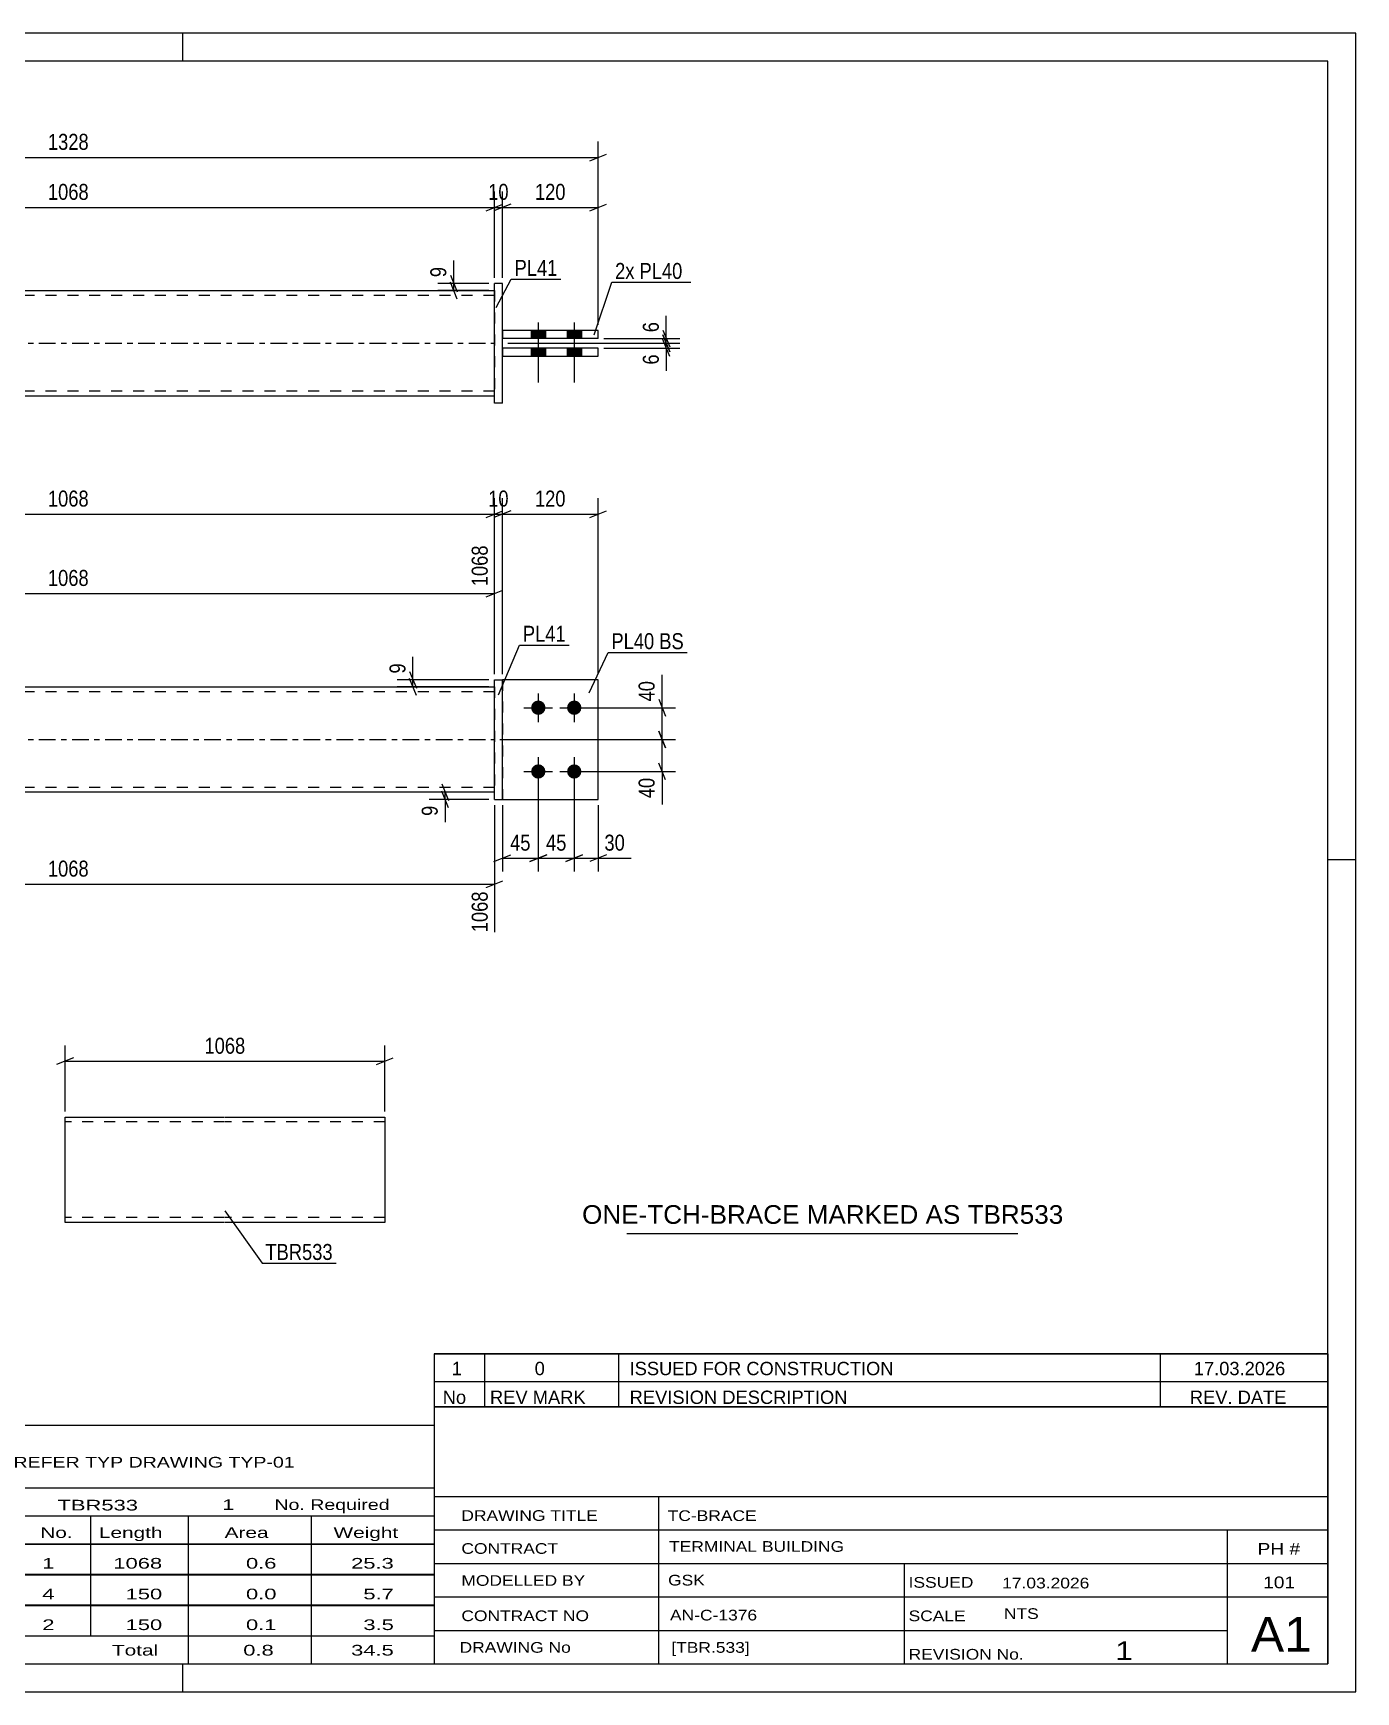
# Model space of a CAD drawing. Header units: millimetres. Extents: x 0 to 420, y 0 to 297.
# Drawn here: x 183.2 to 420, y 0 to 297 of the extents above; entities that cross this region are included whole.
import ezdxf

# ---------------------------------------------------------------- set-up
doc = ezdxf.new("R2010")
doc.units = ezdxf.units.MM
doc.linetypes.add('DXK_LINE_DOT2', pattern=[3.9198, 1.9599, -1.9599])
doc.linetypes.add('DXK_LINE_DOT3', pattern=[5.9187, 2.979, -0.9799, 0.9799, -0.9799])
doc.styles.add('Arial', font='ARIAL.TTF', dxfattribs={"height": 0.2})
doc.styles.add('Arial Narrow', font='ARIALN.TTF', dxfattribs={"height": 0.2})

# ---------------------------------------------------------------- blocks, each defined once
blk = doc.blocks.new('Unknown-585758266-1128')
at = {"color": 5, "linetype": 'Continuous'}
for p, q in [((420, 297), (0, 297)), ((210, 292), (210, 297)), ((420, 0), (420, 297)), ((415, 292), (5, 292)), ((415, 5), (415, 292)), ((420, 149), (415, 149)), ((5, 5), (415, 5)), ((210, 0), (210, 5)), ((0, 0), (420, 0))]:
    blk.add_line(p, q, dxfattribs=at)
blk = doc.blocks.new('Part-585758266-1925 - 1919')
at = {"color": 2, "linetype": 'Continuous'}
for p, q in [((284.36, 181.22), (267.22, 181.22)), ((284.36, 159.79), (284.36, 181.22)), ((267.22, 159.79), (284.36, 159.79))]:
    blk.add_line(p, q, dxfattribs=at)
at = {"color": 7, "linetype": 'DXK_LINE_DOT2'}
blk.add_line((267.22, 181.22), (267.22, 159.79), dxfattribs=at)
blk = doc.blocks.new('Bolt-585758266-1928 - 1919')
at = {"linetype": 'Continuous'}
for points in [[(273.65, 177.51, -1), (273.65, 174.93, -1)], [(280.08, 177.51, -1), (280.08, 174.93, -1)], [(273.65, 166.08, -1), (273.65, 163.51, -1)], [(280.08, 166.08, -1), (280.08, 163.51, -1)]]:
    blk.add_hatch(color=1, dxfattribs=at).paths.add_polyline_path(points)
at = {"color": 1, "linetype": 'Continuous'}
for p, q in [((273.65, 178.79), (273.65, 173.65)), ((280.08, 178.79), (280.08, 173.65)), ((271.08, 176.22), (276.22, 176.22)), ((277.5, 176.22), (282.65, 176.22)), ((273.65, 167.36), (273.65, 162.22)), ((280.08, 167.36), (280.08, 162.22)), ((271.08, 164.79), (276.22, 164.79)), ((277.5, 164.79), (282.65, 164.79))]:
    blk.add_line(p, q, dxfattribs=at)
blk = doc.blocks.new('Part-585758266-1958 - 1919')
at = {"color": 2, "linetype": 'Continuous'}
for p, q in [((265.79, 159.79), (265.79, 181.22)), ((265.79, 181.22), (267.22, 181.22)), ((267.22, 159.79), (267.22, 181.22)), ((265.79, 159.79), (267.22, 159.79))]:
    blk.add_line(p, q, dxfattribs=at)
blk = doc.blocks.new('Part-585758266-1963 - 1919')
at = {"color": 7, "linetype": 'DXK_LINE_DOT2'}
for p, q in [((284.36, 181.22), (267.22, 181.22)), ((267.22, 181.22), (267.22, 159.79)), ((284.36, 159.79), (284.36, 181.22)), ((267.22, 159.79), (284.36, 159.79))]:
    blk.add_line(p, q, dxfattribs=at)
blk = doc.blocks.new('Part-585758266-1968 - 1919')
at = {"linetype": 'Continuous'}
blk.add_hatch(color=2, dxfattribs=at).paths.add_polyline_path([(151.38, 161.08), (150.58, 162.48), (152.18, 162.48)])
at = {"color": 2, "linetype": 'Continuous'}
for p, q in [((113.24, 179.93), (265.79, 179.93)), ((265.79, 161.08), (113.24, 161.08)), ((151.38, 161.08), (150.58, 162.48)), ((150.58, 162.48), (152.18, 162.48)), ((152.18, 162.48), (151.38, 161.08))]:
    blk.add_line(p, q, dxfattribs=at)
at = {"color": 7, "linetype": 'DXK_LINE_DOT2'}
for p, q in [((113.24, 161.08), (113.24, 179.93)), ((265.79, 179.08), (113.24, 179.08)), ((265.79, 179.93), (265.79, 161.08)), ((265.79, 161.93), (113.24, 161.93))]:
    blk.add_line(p, q, dxfattribs=at)
at = {"color": 7, "linetype": 'DXK_LINE_DOT3'}
blk.add_line((113.24, 170.51), (265.79, 170.51), dxfattribs=at)
at = {"color": 2, "linetype": 'Continuous'}
blk.add_circle((151.38, 161.98), 1, dxfattribs=at)
blk = doc.blocks.new('Part-585758266-2291 - 2280')
at = {"color": 2, "linetype": 'Continuous'}
for p, q in [((265.79, 230.76), (265.79, 252.19)), ((267.22, 252.19), (265.79, 252.19)), ((267.22, 230.76), (267.22, 252.19)), ((267.22, 230.76), (265.79, 230.76))]:
    blk.add_line(p, q, dxfattribs=at)
blk = doc.blocks.new('Part-585758266-2311 - 2280')
at = {"color": 2, "linetype": 'Continuous'}
for p, q in [((267.22, 243.76), (267.22, 242.33)), ((284.36, 243.76), (267.22, 243.76)), ((284.36, 242.33), (284.36, 243.76)), ((284.36, 242.33), (267.22, 242.33))]:
    blk.add_line(p, q, dxfattribs=at)
blk = doc.blocks.new('Part-585758266-2306 - 2280')
at = {"color": 2, "linetype": 'Continuous'}
for p, q in [((284.36, 240.62), (267.22, 240.62)), ((267.22, 240.62), (267.22, 239.19)), ((284.36, 239.19), (284.36, 240.62)), ((267.22, 239.19), (284.36, 239.19))]:
    blk.add_line(p, q, dxfattribs=at)
blk = doc.blocks.new('Part-585758266-2301 - 2280')
at = {"linetype": 'Continuous'}
blk.add_hatch(color=2, dxfattribs=at).paths.add_polyline_path([(151.38, 241.47), (150.58, 242.87), (152.18, 242.87)])
at = {"color": 2, "linetype": 'Continuous'}
for p, q in [((113.24, 250.9), (265.79, 250.9)), ((151.38, 241.47), (150.58, 242.87)), ((150.58, 242.87), (152.18, 242.87)), ((152.18, 242.87), (151.38, 241.47)), ((113.24, 232.04), (265.79, 232.04))]:
    blk.add_line(p, q, dxfattribs=at)
at = {"color": 7, "linetype": 'DXK_LINE_DOT2'}
for p, q in [((113.24, 250.9), (113.24, 232.04)), ((265.79, 250.04), (113.24, 250.04)), ((265.79, 250.9), (265.79, 232.04)), ((265.79, 232.9), (113.24, 232.9))]:
    blk.add_line(p, q, dxfattribs=at)
at = {"color": 7, "linetype": 'DXK_LINE_DOT3'}
blk.add_line((113.24, 241.47), (265.79, 241.47), dxfattribs=at)
at = {"color": 2, "linetype": 'Continuous'}
blk.add_circle((151.38, 242.37), 1, dxfattribs=at)
blk = doc.blocks.new('Bolt-585758266-2323 - 2280')
at = {"linetype": 'Continuous'}
for points in [[(274.93, 243.76), (272.36, 243.76), (272.36, 242.33), (274.93, 242.33)], [(274.93, 243.76), (272.36, 243.76), (272.36, 242.33), (274.93, 242.33)], [(281.36, 243.76), (278.79, 243.76), (278.79, 242.33), (281.36, 242.33)], [(281.36, 243.76), (278.79, 243.76), (278.79, 242.33), (281.36, 242.33)], [(274.93, 240.62), (272.36, 240.62), (272.36, 239.19), (274.93, 239.19)], [(274.93, 240.62), (272.36, 240.62), (272.36, 239.19), (274.93, 239.19)], [(281.36, 240.62), (278.79, 240.62), (278.79, 239.19), (281.36, 239.19)], [(281.36, 240.62), (278.79, 240.62), (278.79, 239.19), (281.36, 239.19)]]:
    blk.add_hatch(color=1, dxfattribs=at).paths.add_polyline_path(points)
at = {"color": 1, "linetype": 'Continuous'}
for p, q in [((272.36, 243.76), (272.36, 242.33)), ((272.36, 243.76), (272.36, 242.33)), ((273.65, 245.19), (273.65, 234.47)), ((273.65, 245.19), (273.65, 234.47)), ((274.93, 243.76), (274.93, 242.33)), ((274.93, 243.76), (274.93, 242.33)), ((278.79, 243.76), (278.79, 242.33)), ((278.79, 243.76), (278.79, 242.33)), ((280.08, 245.19), (280.08, 234.47)), ((280.08, 245.19), (280.08, 234.47)), ((281.36, 243.76), (281.36, 242.33)), ((281.36, 243.76), (281.36, 242.33)), ((272.36, 240.62), (272.36, 239.19)), ((272.36, 240.62), (272.36, 239.19)), ((274.93, 240.62), (274.93, 239.19)), ((274.93, 240.62), (274.93, 239.19)), ((278.79, 240.62), (278.79, 239.19)), ((278.79, 240.62), (278.79, 239.19)), ((281.36, 240.62), (281.36, 239.19)), ((281.36, 240.62), (281.36, 239.19))]:
    blk.add_line(p, q, dxfattribs=at)
blk = doc.blocks.new('Part-585758266-1427 - 1410')
at = {"color": 2, "linetype": 'Continuous'}
for p, q in [((188.93, 84.18), (188.93, 102.91)), ((188.93, 102.91), (217.5, 102.91)), ((217.6, 102.91), (246.17, 102.91)), ((246.17, 102.91), (246.17, 84.05)), ((188.93, 84.05), (188.93, 84.18)), ((217.5, 84.05), (188.93, 84.05)), ((246.17, 84.05), (217.6, 84.05))]:
    blk.add_line(p, q, dxfattribs=at)
at = {"color": 7, "linetype": 'DXK_LINE_DOT2'}
for p, q in [((217.5, 102.05), (188.93, 102.05)), ((246.17, 102.05), (217.6, 102.05)), ((188.93, 84.91), (188.93, 84.97)), ((217.5, 84.91), (188.93, 84.91)), ((246.17, 84.91), (217.6, 84.91)), ((246.17, 84.91), (246.17, 84.97))]:
    blk.add_line(p, q, dxfattribs=at)
blk = doc.blocks.new('StraightDimension-585758266-2135 - 1919')
at = {"color": 7, "linetype": 'Continuous'}
for p, q in [((264.79, 161.08), (254.14, 161.08)), ((256.39, 162.58), (257.59, 159.58)), ((257.59, 158.29), (256.39, 161.29)), ((256.99, 159.79), (256.99, 161.08)), ((264.79, 159.79), (254.14, 159.79))]:
    blk.add_line(p, q, dxfattribs=at)
at = {"color": 0}
blk.add_wipeout([(256.24, 159.27), (252.04, 159.27), (252.04, 156.24), (256.24, 156.24)], dxfattribs=at)
at = {"color": 7, "linetype": 'Continuous'}
blk.add_line((256.99, 159.79), (256.99, 155.71), dxfattribs=at)
blk.add_line((256.99, 159.79), (256.99, 155.71), dxfattribs=at)
at = {"color": 3, "style": 'Arial Narrow'}
blk.add_text('9', height=2.86, rotation=90.0002, dxfattribs=at).set_placement((255.64, 156.84))
blk = doc.blocks.new('StraightDimension-585758266-2189 - 1919')
at = {"color": 7, "linetype": 'Continuous'}
for p, q in [((113.24, 158.79), (113.24, 141.49)), ((265.79, 158.79), (265.79, 136.01)), ((114.74, 145.22), (111.74, 144.02)), ((113.24, 144.62), (265.79, 144.62)), ((264.29, 144.02), (267.29, 145.22))]:
    blk.add_line(p, q, dxfattribs=at)
at = {"color": 0}
blk.add_wipeout([(193.77, 145.37), (193.77, 149.57), (185.26, 149.57), (185.26, 145.37)], dxfattribs=at)
at = {"color": 0, "linetype": 'Continuous'}
for points in [[(112.64, 143.92), (108.44, 143.92), (108.44, 140.89), (112.64, 140.89)], [(265.19, 143.92), (260.99, 143.92), (260.99, 135.41), (265.19, 135.41)]]:
    blk.add_wipeout(points, dxfattribs=at)
at = {"color": 3, "style": 'Arial Narrow'}
blk.add_text('1068', height=2.863, dxfattribs=at).set_placement((185.86, 145.97))
at = {"color": 3, "linetype": 'Continuous', "style": 'Arial Narrow'}
for s, height, p in [('0', 2.86, (112.04, 141.49)), ('1068', 2.863, (264.59, 136.01))]:
    blk.add_text(s, height=height, rotation=90.0002, dxfattribs=at).set_placement(p)
blk = doc.blocks.new('StraightDimension-585758266-2059 - 1919')
at = {"color": 7, "linetype": 'Continuous'}
for p, q in [((264.79, 181.22), (248.37, 181.22)), ((250.62, 182.72), (251.82, 179.72)), ((251.82, 178.43), (250.62, 181.43)), ((251.22, 179.93), (251.22, 181.22)), ((264.79, 179.93), (248.37, 179.93))]:
    blk.add_line(p, q, dxfattribs=at)
at = {"color": 0}
blk.add_wipeout([(250.47, 184.77), (246.27, 184.77), (246.27, 181.74), (250.47, 181.74)], dxfattribs=at)
at = {"color": 7, "linetype": 'Continuous'}
blk.add_line((251.22, 181.22), (251.22, 185.3), dxfattribs=at)
blk.add_line((251.22, 181.22), (251.22, 185.3), dxfattribs=at)
at = {"color": 3, "style": 'Arial Narrow'}
blk.add_text('9', height=2.86, rotation=90.0002, dxfattribs=at).set_placement((249.87, 182.34))
blk = doc.blocks.new('StraightDimension-585758266-2121 - 1919')
at = {"color": 7, "linetype": 'Continuous'}
for p, q in [((280.08, 163.79), (280.08, 146.87)), ((284.36, 158.79), (284.36, 146.87)), ((278.58, 148.67), (281.58, 149.87)), ((280.08, 149.27), (284.36, 149.27)), ((285.86, 149.87), (282.86, 148.67))]:
    blk.add_line(p, q, dxfattribs=at)
at = {"color": 0}
blk.add_wipeout([(289.74, 150.02), (289.74, 154.22), (284.89, 154.22), (284.89, 150.02)], dxfattribs=at)
at = {"color": 7, "linetype": 'Continuous'}
blk.add_line((284.36, 149.27), (290.27, 149.27), dxfattribs=at)
blk.add_line((284.36, 149.27), (290.27, 149.27), dxfattribs=at)
at = {"color": 3, "style": 'Arial Narrow'}
blk.add_text('30', height=2.863, dxfattribs=at).set_placement((285.49, 150.62))
blk = doc.blocks.new('StraightDimension-585758266-2019 - 1919')
at = {"color": 7, "linetype": 'Continuous'}
for p, q in [((264.29, 210.28), (267.29, 211.48)), ((268.72, 211.48), (265.72, 210.28)), ((265.79, 182.22), (265.79, 213.73)), ((265.79, 210.88), (267.22, 210.88)), ((267.22, 182.22), (267.22, 213.73))]:
    blk.add_line(p, q, dxfattribs=at)
at = {"color": 0}
blk.add_wipeout([(268.93, 211.63), (268.93, 215.83), (264.08, 215.83), (264.08, 211.63)], dxfattribs=at)
at = {"color": 3, "style": 'Arial Narrow'}
blk.add_text('10', height=2.863, dxfattribs=at).set_placement((264.68, 212.23))
blk = doc.blocks.new('StraightDimension-585758266-2010 - 1919')
at = {"color": 7, "linetype": 'Continuous'}
for p, q in [((114.74, 211.48), (111.74, 210.28)), ((113.24, 182.22), (113.24, 213.73)), ((113.24, 210.88), (265.79, 210.88)), ((264.29, 210.28), (267.29, 211.48)), ((265.79, 182.22), (265.79, 213.73))]:
    blk.add_line(p, q, dxfattribs=at)
at = {"color": 0}
blk.add_wipeout([(193.77, 211.63), (193.77, 215.83), (185.26, 215.83), (185.26, 211.63)], dxfattribs=at)
at = {"color": 3, "style": 'Arial Narrow'}
blk.add_text('1068', height=2.863, dxfattribs=at).set_placement((185.86, 212.23))
blk = doc.blocks.new('StraightDimension-585758266-2036 - 1919')
at = {"color": 7, "linetype": 'Continuous'}
for p, q in [((268.72, 211.48), (265.72, 210.28)), ((267.22, 182.22), (267.22, 213.73)), ((267.22, 210.88), (284.36, 210.88)), ((282.86, 210.28), (285.86, 211.48)), ((284.36, 182.22), (284.36, 213.73))]:
    blk.add_line(p, q, dxfattribs=at)
at = {"color": 0}
blk.add_wipeout([(279.13, 211.63), (279.13, 215.83), (272.45, 215.83), (272.45, 211.63)], dxfattribs=at)
at = {"color": 3, "style": 'Arial Narrow'}
blk.add_text('120', height=2.863, dxfattribs=at).set_placement((273.05, 212.23))
blk = doc.blocks.new('StraightDimension-585758266-2066 - 1919')
at = {"color": 7, "linetype": 'Continuous'}
for p, q in [((281.08, 176.22), (298.22, 176.22)), ((295.22, 177.72), (296.42, 174.72)), ((295.82, 170.51), (295.82, 176.22)), ((266.79, 170.51), (298.22, 170.51)), ((296.42, 169.01), (295.22, 172.01))]:
    blk.add_line(p, q, dxfattribs=at)
at = {"color": 0}
blk.add_wipeout([(295.07, 181.6), (290.87, 181.6), (290.87, 176.74), (295.07, 176.74)], dxfattribs=at)
at = {"color": 7, "linetype": 'Continuous'}
blk.add_line((295.82, 176.22), (295.82, 182.13), dxfattribs=at)
blk.add_line((295.82, 176.22), (295.82, 182.13), dxfattribs=at)
at = {"color": 3, "style": 'Arial Narrow'}
blk.add_text('40', height=2.863, rotation=90.0002, dxfattribs=at).set_placement((294.47, 177.34))
blk = doc.blocks.new('StraightDimension-585758266-2081 - 1919')
at = {"color": 7, "linetype": 'Continuous'}
for p, q in [((266.79, 170.51), (298.22, 170.51)), ((295.22, 172.01), (296.42, 169.01)), ((295.82, 164.79), (295.82, 170.51)), ((281.08, 164.79), (298.22, 164.79)), ((296.42, 163.29), (295.22, 166.29))]:
    blk.add_line(p, q, dxfattribs=at)
at = {"color": 0}
blk.add_wipeout([(295.07, 164.27), (290.87, 164.27), (290.87, 159.41), (295.07, 159.41)], dxfattribs=at)
at = {"color": 7, "linetype": 'Continuous'}
blk.add_line((295.82, 164.79), (295.82, 158.88), dxfattribs=at)
blk.add_line((295.82, 164.79), (295.82, 158.88), dxfattribs=at)
at = {"color": 3, "style": 'Arial Narrow'}
blk.add_text('40', height=2.863, rotation=90.0002, dxfattribs=at).set_placement((294.47, 160.01))
blk = doc.blocks.new('StraightDimension-585758266-2095 - 1919')
at = {"color": 7, "linetype": 'Continuous'}
for p, q in [((273.65, 163.79), (273.65, 146.87)), ((267.22, 158.79), (267.22, 146.87)), ((265.72, 148.67), (268.72, 149.87)), ((267.22, 149.27), (273.65, 149.27)), ((275.15, 149.87), (272.15, 148.67))]:
    blk.add_line(p, q, dxfattribs=at)
at = {"color": 0}
blk.add_wipeout([(272.86, 150.02), (272.86, 154.22), (268, 154.22), (268, 150.02)], dxfattribs=at)
at = {"color": 3, "style": 'Arial Narrow'}
blk.add_text('45', height=2.863, dxfattribs=at).set_placement((268.6, 150.62))
blk = doc.blocks.new('StraightDimension-585758266-2111 - 1919')
at = {"color": 7, "linetype": 'Continuous'}
for p, q in [((273.65, 163.79), (273.65, 146.87)), ((280.08, 163.79), (280.08, 146.87)), ((272.15, 148.67), (275.15, 149.87)), ((273.65, 149.27), (280.08, 149.27)), ((281.58, 149.87), (278.58, 148.67))]:
    blk.add_line(p, q, dxfattribs=at)
at = {"color": 0}
blk.add_wipeout([(279.29, 150.02), (279.29, 154.22), (274.43, 154.22), (274.43, 150.02)], dxfattribs=at)
at = {"color": 3, "style": 'Arial Narrow'}
blk.add_text('45', height=2.863, dxfattribs=at).set_placement((275.03, 150.62))
blk = doc.blocks.new('StraightDimension-585758266-2225 - 1919')
at = {"color": 7, "linetype": 'Continuous'}
for p, q in [((265.79, 182.22), (265.79, 205.28)), ((113.24, 180.93), (113.24, 199.79)), ((114.74, 197.27), (111.74, 196.07)), ((113.24, 196.67), (265.79, 196.67)), ((264.29, 196.07), (267.29, 197.27))]:
    blk.add_line(p, q, dxfattribs=at)
at = {"color": 0, "linetype": 'Continuous'}
for points in [[(265.19, 205.88), (260.99, 205.88), (260.99, 197.37), (265.19, 197.37)], [(112.64, 200.39), (108.44, 200.39), (108.44, 197.37), (112.64, 197.37)]]:
    blk.add_wipeout(points, dxfattribs=at)
at = {"color": 0}
blk.add_wipeout([(193.77, 197.42), (193.77, 201.62), (185.26, 201.62), (185.26, 197.42)], dxfattribs=at)
at = {"color": 3, "linetype": 'Continuous', "style": 'Arial Narrow'}
for s, height, p in [('1068', 2.863, (264.59, 197.97)), ('0', 2.86, (112.04, 197.97))]:
    blk.add_text(s, height=height, rotation=90.0002, dxfattribs=at).set_placement(p)
at = {"color": 3, "style": 'Arial Narrow'}
blk.add_text('1068', height=2.863, dxfattribs=at).set_placement((185.86, 198.02))
blk = doc.blocks.new('StraightDimension-585758266-2422 - 2280')
at = {"color": 7, "linetype": 'Continuous'}
for p, q in [((94.67, 244.76), (94.67, 277.61)), ((284.36, 244.76), (284.36, 277.61)), ((96.17, 275.36), (93.17, 274.16)), ((94.67, 274.76), (284.36, 274.76)), ((282.86, 274.16), (285.86, 275.36))]:
    blk.add_line(p, q, dxfattribs=at)
at = {"color": 0}
blk.add_wipeout([(193.77, 275.51), (193.77, 279.71), (185.26, 279.71), (185.26, 275.51)], dxfattribs=at)
at = {"color": 3, "style": 'Arial Narrow'}
blk.add_text('1328', height=2.863, dxfattribs=at).set_placement((185.86, 276.11))
blk = doc.blocks.new('StraightDimension-585758266-2381 - 2280')
at = {"color": 7, "linetype": 'Continuous'}
for p, q in [((265.79, 253.19), (265.79, 268.65)), ((267.22, 253.19), (267.22, 268.65)), ((264.29, 265.2), (267.29, 266.4)), ((268.72, 266.4), (265.72, 265.2)), ((265.79, 265.8), (267.22, 265.8))]:
    blk.add_line(p, q, dxfattribs=at)
at = {"color": 0}
blk.add_wipeout([(268.93, 266.55), (268.93, 270.75), (264.08, 270.75), (264.08, 266.55)], dxfattribs=at)
at = {"color": 3, "style": 'Arial Narrow'}
blk.add_text('10', height=2.863, dxfattribs=at).set_placement((264.68, 267.15))
blk = doc.blocks.new('StraightDimension-585758266-2341 - 2280')
at = {"color": 7, "linetype": 'Continuous'}
for p, q in [((268.22, 241.47), (298.97, 241.47)), ((285.36, 240.62), (298.97, 240.62)), ((295.97, 242.97), (297.17, 239.97)), ((297.17, 239.12), (295.97, 242.12)), ((296.57, 240.62), (296.57, 241.47))]:
    blk.add_line(p, q, dxfattribs=at)
at = {"color": 0}
blk.add_wipeout([(295.82, 240.09), (291.62, 240.09), (291.62, 237.06), (295.82, 237.06)], dxfattribs=at)
at = {"color": 7, "linetype": 'Continuous'}
blk.add_line((296.57, 240.62), (296.57, 236.54), dxfattribs=at)
blk.add_line((296.57, 240.62), (296.57, 236.54), dxfattribs=at)
at = {"color": 3, "style": 'Arial Narrow'}
blk.add_text('6', height=2.86, rotation=90.0002, dxfattribs=at).set_placement((295.22, 237.66))
blk = doc.blocks.new('StraightDimension-585758266-2350 - 2280')
at = {"color": 7, "linetype": 'Continuous'}
for p, q in [((295.97, 243.83), (297.17, 240.83)), ((268.22, 241.47), (298.97, 241.47)), ((285.36, 242.33), (298.97, 242.33)), ((297.17, 239.97), (295.97, 242.97)), ((296.57, 241.47), (296.57, 242.33))]:
    blk.add_line(p, q, dxfattribs=at)
at = {"color": 0}
blk.add_wipeout([(295.82, 245.88), (291.62, 245.88), (291.62, 242.85), (295.82, 242.85)], dxfattribs=at)
at = {"color": 7, "linetype": 'Continuous'}
blk.add_line((296.57, 242.33), (296.57, 246.41), dxfattribs=at)
blk.add_line((296.57, 242.33), (296.57, 246.41), dxfattribs=at)
at = {"color": 3, "style": 'Arial Narrow'}
blk.add_text('6', height=2.86, rotation=90.0002, dxfattribs=at).set_placement((295.22, 243.45))
blk = doc.blocks.new('StraightDimension-585758266-2360 - 2280')
at = {"color": 7, "linetype": 'Continuous'}
for p, q in [((257.93, 253.69), (259.13, 250.69)), ((264.79, 252.19), (255.68, 252.19)), ((264.79, 250.9), (255.68, 250.9)), ((259.13, 249.4), (257.93, 252.4)), ((258.53, 250.9), (258.53, 252.19))]:
    blk.add_line(p, q, dxfattribs=at)
at = {"color": 0}
blk.add_wipeout([(257.78, 255.74), (253.58, 255.74), (253.58, 252.71), (257.78, 252.71)], dxfattribs=at)
at = {"color": 7, "linetype": 'Continuous'}
blk.add_line((258.53, 252.19), (258.53, 256.27), dxfattribs=at)
blk.add_line((258.53, 252.19), (258.53, 256.27), dxfattribs=at)
at = {"color": 3, "style": 'Arial Narrow'}
blk.add_text('9', height=2.86, rotation=90.0002, dxfattribs=at).set_placement((257.18, 253.31))
blk = doc.blocks.new('StraightDimension-585758266-2371 - 2280')
at = {"color": 7, "linetype": 'Continuous'}
for p, q in [((267.22, 253.19), (267.22, 268.65)), ((284.36, 244.76), (284.36, 268.65)), ((268.72, 266.4), (265.72, 265.2)), ((267.22, 265.8), (284.36, 265.8)), ((282.86, 265.2), (285.86, 266.4))]:
    blk.add_line(p, q, dxfattribs=at)
at = {"color": 0}
blk.add_wipeout([(279.13, 266.55), (279.13, 270.75), (272.45, 270.75), (272.45, 266.55)], dxfattribs=at)
at = {"color": 3, "style": 'Arial Narrow'}
blk.add_text('120', height=2.863, dxfattribs=at).set_placement((273.05, 267.15))
blk = doc.blocks.new('StraightDimension-585758266-2391 - 2280')
at = {"color": 7, "linetype": 'Continuous'}
for p, q in [((113.24, 253.19), (113.24, 268.65)), ((265.79, 253.19), (265.79, 268.65)), ((114.74, 266.4), (111.74, 265.2)), ((113.24, 265.8), (265.79, 265.8)), ((264.29, 265.2), (267.29, 266.4))]:
    blk.add_line(p, q, dxfattribs=at)
at = {"color": 0}
blk.add_wipeout([(193.77, 266.55), (193.77, 270.75), (185.26, 270.75), (185.26, 266.55)], dxfattribs=at)
at = {"color": 3, "style": 'Arial Narrow'}
blk.add_text('1068', height=2.863, dxfattribs=at).set_placement((185.86, 267.15))
blk = doc.blocks.new('StraightDimension-585758266-1506 - 1410')
at = {"color": 7, "linetype": 'Continuous'}
for p, q in [((190.43, 113.51), (187.43, 112.31)), ((188.93, 103.91), (188.93, 115.76)), ((188.93, 112.91), (246.17, 112.91)), ((244.67, 112.31), (247.67, 113.51)), ((246.17, 103.91), (246.17, 115.76))]:
    blk.add_line(p, q, dxfattribs=at)
at = {"color": 0}
blk.add_wipeout([(221.8, 113.66), (221.8, 117.86), (213.29, 117.86), (213.29, 113.66)], dxfattribs=at)
at = {"color": 3, "style": 'Arial Narrow'}
blk.add_text('1068', height=2.863, dxfattribs=at).set_placement((213.89, 114.26))
blk = doc.blocks.new('Unknown-585758266-3471')
at = {"color": 7, "linetype": 'Continuous'}
for p, q in [((255, 51.05), (255, 5)), ((255, 51.05), (415, 51.05)), ((415, 51), (415, 5)), ((255, 35), (415, 35)), ((295.14, 35), (295.14, 5)), ((255, 29), (415, 29)), ((397, 5.05), (397, 29.05)), ((255, 23), (415, 23)), ((339.14, 23), (339.14, 5)), ((255, 17), (415, 17)), ((255, 11), (397, 11)), ((255, 5), (415, 5))]:
    blk.add_line(p, q, dxfattribs=at)
at = {"color": 7, "style": 'Arial Narrow'}
for s, height, width, p in [('DRAWING TITLE', 1.9089, 1.425378, (259.88, 30.61)), ('TC-BRACE', 1.909, 1.425378, (296.81, 30.59)), ('TERMINAL BUILDING', 1.9089, 1.425378, (297.06, 25.07)), ('CONTRACT', 1.909, 1.425378, (259.88, 24.71)), ('MODELLED BY', 1.9089, 1.425378, (259.88, 18.98)), ('GSK', 1.909, 1.425378, (296.88, 19.04)), ('ISSUED', 1.909, 1.425378, (339.94, 18.64)), ('17.03.2026', 1.909, 1.425378, (356.69, 18.52)), ('CONTRACT NO', 1.9089, 1.425378, (259.88, 12.66)), ('AN-C-1376', 1.909, 1.425378, (297.23, 12.78)), ('SCALE', 1.909, 1.425378, (339.94, 12.65)), ('A1', 6.204, 1.25, (401.24, 7.2)), ('DRAWING No', 1.909, 1.425378, (259.56, 7)), ('[TBR.533]', 1.909, 1.425378, (297.46, 6.99)), ('1', 3.34, 1.5, (376.91, 5.68)), ('REVISION No.', 1.9089, 1.425378, (339.94, 5.77))]:
    blk.add_text(s, height=height, dxfattribs=dict(at, width=width)).set_placement(p)
at = {"color": 7, "linetype": 'Continuous', "style": 'Arial Narrow'}
for s, height, width, p in [('PH #', 2.1, 1.42538, (402.4, 24.55)), ('101', 2.1, 1.42538, (403.41, 18.55)), ('NTS', 1.909, 1.425378, (357, 13.05))]:
    blk.add_text(s, height=height, dxfattribs=dict(at, width=width)).set_placement(p)
blk = doc.blocks.new('Unknown-585758266-3472')
at = {"color": 7, "linetype": 'Continuous'}
for p, q in [((255, 60.55), (415, 60.55)), ((415, 60.55), (255, 60.55)), ((255, 60.55), (255, 55.55)), ((264, 60.55), (264, 55.55)), ((288, 60.55), (288, 55.55)), ((385, 60.55), (385, 55.55)), ((415, 60.55), (415, 55.55)), ((255, 55.55), (415, 55.55)), ((255, 55.55), (255, 51.05)), ((255, 55.55), (415, 55.55)), ((264, 55.55), (264, 51.05)), ((288, 55.55), (288, 51.05)), ((385, 55.55), (385, 51.05)), ((415, 55.55), (415, 51.05)), ((415, 51.05), (255, 51.05))]:
    blk.add_line(p, q, dxfattribs=at)
at = {"color": 7, "linetype": 'Continuous', "style": 'Arial Narrow'}
for s, height, width, p in [('1', 2.39, 1.196471, (258.16, 56.7)), ('0', 2.39, 1.196471, (273, 56.7)), ('ISSUED FOR CONSTRUCTION', 2.3861, 1.196471, (290, 56.7)), ('17.03.2026', 2.386, 1.196471, (391, 56.7)), ('No', 2.386, 1.2, (256.54, 51.55)), ('REV MARK', 2.386, 1.2, (265, 51.55)), ('REVISION DESCRIPTION', 2.3861, 1.2, (290, 51.55)), ('REV. DATE', 2.386, 1.2, (390.28, 51.55))]:
    blk.add_text(s, height=height, dxfattribs=dict(at, width=width)).set_placement(p)
blk = doc.blocks.new('Unknown-585758266-3473')
at = {"color": 7, "linetype": 'Continuous'}
for p, q in [((95, 47.75), (255, 47.75)), ((95, 36.5), (95, 47.75)), ((255, 47.75), (255, 36.5)), ((95, 36.5), (255, 36.5)), ((95, 36.5), (95, 31.5)), ((255, 36.5), (255, 31.5)), ((95, 31.5), (255, 31.5)), ((95, 31.5), (95, 26.5)), ((119, 31.5), (119, 26.5)), ((154.5, 31.5), (154.5, 26.5)), ((180.5, 31.5), (180.5, 26.5)), ((193.5, 31.5), (193.5, 26.5)), ((211, 31.5), (211, 26.5)), ((233, 31.5), (233, 26.5)), ((255, 31.5), (255, 26.5)), ((95, 26.5), (255, 26.5)), ((95, 26.45), (95, 21.05)), ((95, 26.45), (255, 26.45)), ((119, 26.5), (119, 21)), ((154.5, 26.5), (154.5, 21)), ((180.5, 26.5), (180.5, 21)), ((193.5, 26.5), (193.5, 21)), ((211, 26.5), (211, 21)), ((233, 26.5), (233, 21)), ((255, 26.45), (255, 21.05)), ((95, 21.05), (255, 21.05)), ((95, 20.95), (95, 15.55)), ((95, 20.95), (255, 20.95)), ((119, 21), (119, 15.5)), ((154.5, 21), (154.5, 15.5)), ((180.5, 21), (180.5, 15.5)), ((193.5, 21), (193.5, 15.5)), ((211, 21), (211, 15.5)), ((233, 21), (233, 15.5)), ((255, 20.95), (255, 15.55)), ((95, 15.55), (255, 15.55)), ((95, 15.45), (95, 10.05)), ((95, 15.45), (255, 15.45)), ((119, 15.5), (119, 10)), ((154.5, 15.5), (154.5, 10)), ((180.5, 15.5), (180.5, 10)), ((193.5, 15.5), (193.5, 10)), ((211, 15.5), (211, 10)), ((233, 15.5), (233, 10)), ((255, 15.45), (255, 10.05)), ((95, 10.05), (255, 10.05)), ((95, 10), (255, 10)), ((95, 10), (95, 5)), ((211, 10), (211, 5)), ((233, 10), (233, 5)), ((255, 10), (255, 5)), ((95, 5), (255, 5))]:
    blk.add_line(p, q, dxfattribs=at)
at = {"color": 7, "style": 'Arial Narrow'}
for s, height, width, p in [('GENERAL NOTES & WELD DETAILS :', 2.8633, 1.4, (96.15, 40.06)), ('REFER TYP DRAWING TYP-01', 1.9089, 1.6, (179.7, 40.16)), ("MATERIAL LIST FOR ASSEMBLY MK'D", 1.9089, 1.6, (96.15, 32.56)), ('TBR533', 1.909, 1.794707, (187.59, 32.47)), ('1', 1.91, 1.794707, (217.08, 32.56)), ('No. Required', 1.9089, 1.6, (226.41, 32.56)), ('Mark', 1.909, 1.7, (96.34, 27.5)), ('Profile', 1.909, 1.7, (129.41, 27.5)), ('Material', 1.909, 1.7, (159.54, 27.56)), ('No.', 1.909, 1.7, (184.5, 27.56)), ('Length', 1.909, 1.7, (195, 27.56)), ('Area', 1.909, 1.7, (217.5, 27.56)), ('Weight', 1.909, 1.7, (237, 27.56))]:
    blk.add_text(s, height=height, dxfattribs=dict(at, width=width)).set_placement(p)
at = {"color": 7, "linetype": 'Continuous', "style": 'Arial Narrow'}
for s, height, width, p in [('TBR533', 1.909, 1.794707, (96.5, 22.06)), ('SHS132*6', 1.909, 1.794707, (121, 22.06)), ('E350', 1.909, 1.794707, (160.74, 22.06)), ('1', 1.91, 1.794707, (184.86, 22.06)), ('1068', 1.909, 1.794707, (197.58, 22.06)), ('0.6', 1.909, 1.794707, (221.32, 22.06)), ('25.3', 1.909, 1.794707, (240.14, 22.06)), ('PL40', 1.909, 1.794707, (96.5, 16.56)), ('PL10*120', 1.909, 1.794707, (121, 16.56)), ('E350', 1.909, 1.794707, (160.74, 16.56)), ('4', 1.91, 1.794707, (184.86, 16.56)), ('150', 1.909, 1.794707, (199.77, 16.56)), ('0.0', 1.909, 1.794707, (221.32, 16.56)), ('5.7', 1.909, 1.794707, (242.33, 16.56)), ('PL41', 1.909, 1.794707, (96.5, 11.06)), ('PL10*150', 1.909, 1.794707, (121, 11.06)), ('E350', 1.909, 1.794707, (160.74, 11.06)), ('2', 1.91, 1.794707, (184.86, 11.06)), ('150', 1.909, 1.794707, (199.77, 11.06)), ('0.1', 1.909, 1.794707, (221.32, 11.06)), ('3.5', 1.909, 1.794707, (242.33, 11.06)), ('Total', 1.909, 1.7, (197.33, 6.5)), ('0.8', 1.909, 1.794707, (220.83, 6.5)), ('34.5', 1.909, 1.794707, (240.14, 6.5))]:
    blk.add_text(s, height=height, dxfattribs=dict(at, width=width)).set_placement(p)
blk = doc.blocks.new('Unknown-585758266-3474')
at = {"color": 7, "linetype": 'Continuous'}
blk.add_line((289.5, 82.05), (359.5, 82.05), dxfattribs=at)
at = {"color": 7, "style": 'Arial'}
blk.add_text('ONE-TCH-BRACE MARKED AS TBR533', height=3.3428, dxfattribs=at).set_placement((281.49, 83.8))
blk = doc.blocks.new('Mark-585758266-1954 - 1919')
at = {"color": 0}
blk.add_wipeout([(278.57, 188.02), (278.57, 191.02), (270.89, 191.02), (270.89, 188.02)], dxfattribs=at)
blk.add_wipeout([(278.57, 188.02), (278.57, 191.02), (270.89, 191.02), (270.89, 188.02)], dxfattribs=at)
at = {"color": 30, "linetype": 'Continuous'}
for p, q in [((266.52, 178.54), (270.29, 187.42)), ((270.29, 187.42), (279.17, 187.42))]:
    blk.add_line(p, q, dxfattribs=at)
at = {"color": 3, "style": 'Arial Narrow'}
blk.add_text('PL41', height=2.863, dxfattribs=at).set_placement((270.89, 188.02))
blk = doc.blocks.new('MarkSet-585758266-2271 - 1919')
at = {"color": 0}
blk.add_wipeout([(294.41, 186.7), (294.41, 189.7), (286.74, 189.7), (286.74, 186.7)], dxfattribs=at)
blk.add_wipeout([(294.41, 186.7), (294.41, 189.7), (286.74, 189.7), (286.74, 186.7)], dxfattribs=at)
at = {"color": 30, "linetype": 'Continuous'}
blk.add_line((282.73, 178.86), (286.14, 186.1), dxfattribs=at)
at = {"color": 0}
blk.add_wipeout([(299.7, 186.7), (299.7, 189.7), (295.31, 189.7), (295.31, 186.7)], dxfattribs=at)
blk.add_wipeout([(299.7, 186.7), (299.7, 189.7), (295.31, 189.7), (295.31, 186.7)], dxfattribs=at)
at = {"color": 30, "linetype": 'Continuous'}
blk.add_line((286.14, 186.1), (300.3, 186.1), dxfattribs=at)
at = {"color": 3, "style": 'Arial Narrow'}
for s, p in [('PL40', (286.74, 186.7)), ('BS', (295.31, 186.7))]:
    blk.add_text(s, height=2.863, dxfattribs=at).set_placement(p)
blk = doc.blocks.new('Mark-585758266-2287 - 2280')
at = {"color": 0}
blk.add_wipeout([(277.08, 253.54), (277.08, 256.54), (269.41, 256.54), (269.41, 253.54)], dxfattribs=at)
blk.add_wipeout([(277.08, 253.54), (277.08, 256.54), (269.41, 256.54), (269.41, 253.54)], dxfattribs=at)
at = {"color": 30, "linetype": 'Continuous'}
for p, q in [((266.12, 247.86), (268.81, 252.94)), ((268.81, 252.94), (277.68, 252.94))]:
    blk.add_line(p, q, dxfattribs=at)
at = {"color": 3, "style": 'Arial Narrow'}
blk.add_text('PL41', height=2.863, dxfattribs=at).set_placement((269.41, 253.54))
blk = doc.blocks.new('MarkSet-585758266-2526 - 2280')
at = {"color": 0}
blk.add_wipeout([(290.87, 252.99), (290.87, 255.99), (287.4, 255.99), (287.4, 252.99)], dxfattribs=at)
blk.add_wipeout([(290.87, 252.99), (290.87, 255.99), (287.4, 255.99), (287.4, 252.99)], dxfattribs=at)
at = {"color": 30, "linetype": 'Continuous'}
blk.add_line((283.67, 242.98), (286.8, 252.39), dxfattribs=at)
at = {"color": 0}
blk.add_wipeout([(299.45, 252.99), (299.45, 255.99), (291.77, 255.99), (291.77, 252.99)], dxfattribs=at)
blk.add_wipeout([(299.45, 252.99), (299.45, 255.99), (291.77, 255.99), (291.77, 252.99)], dxfattribs=at)
at = {"color": 30, "linetype": 'Continuous'}
blk.add_line((286.8, 252.39), (300.95, 252.39), dxfattribs=at)
at = {"color": 3, "style": 'Arial Narrow'}
for s, p in [('2x', (287.4, 252.99)), ('PL40', (291.77, 252.99))]:
    blk.add_text(s, height=2.863, dxfattribs=at).set_placement(p)
blk = doc.blocks.new('Mark-585758266-1423 - 1410')
at = {"color": 0}
blk.add_wipeout([(236.86, 77.33), (236.86, 80.33), (224.8, 80.33), (224.8, 77.33)], dxfattribs=at)
blk.add_wipeout([(236.86, 77.33), (236.86, 80.33), (224.8, 80.33), (224.8, 77.33)], dxfattribs=at)
at = {"color": 30, "linetype": 'Continuous'}
for p, q in [((217.51, 86.11), (224.2, 76.73)), ((224.2, 76.73), (237.46, 76.73))]:
    blk.add_line(p, q, dxfattribs=at)
at = {"color": 3, "style": 'Arial Narrow'}
blk.add_text('TBR533', height=2.863, dxfattribs=at).set_placement((224.8, 77.33))

msp = doc.modelspace()

# ---------------------------------------------------------------- block references
for name in ['Unknown-585758266-1128', 'Part-585758266-2301 - 2280', 'Part-585758266-2291 - 2280', 'Part-585758266-2311 - 2280', 'Bolt-585758266-2323 - 2280', 'Part-585758266-2306 - 2280', 'Part-585758266-1958 - 1919', 'Part-585758266-1925 - 1919', 'Part-585758266-1963 - 1919', 'Part-585758266-1968 - 1919', 'Bolt-585758266-1928 - 1919', 'Part-585758266-1427 - 1410', 'Unknown-585758266-3474', 'Unknown-585758266-3472', 'Unknown-585758266-3471', 'Unknown-585758266-3473']:
    msp.add_blockref(name, (0, 0))

# ---------------------------------------------------------------- next in the draw order: block references
for name in ['StraightDimension-585758266-2422 - 2280', 'StraightDimension-585758266-2341 - 2280', 'StraightDimension-585758266-2059 - 1919', 'StraightDimension-585758266-2121 - 1919', 'StraightDimension-585758266-2135 - 1919', 'StraightDimension-585758266-1506 - 1410', 'Mark-585758266-1423 - 1410']:
    msp.add_blockref(name, (0, 0))

# ---------------------------------------------------------------- next in the draw order: block references
for name in ['StraightDimension-585758266-2381 - 2280', 'StraightDimension-585758266-2350 - 2280', 'StraightDimension-585758266-2019 - 1919', 'StraightDimension-585758266-2189 - 1919']:
    msp.add_blockref(name, (0, 0))

# ---------------------------------------------------------------- next in the draw order: block references
for name in ['StraightDimension-585758266-2360 - 2280', 'StraightDimension-585758266-2010 - 1919']:
    msp.add_blockref(name, (0, 0))

# ---------------------------------------------------------------- next in the draw order: block references
for name in ['StraightDimension-585758266-2371 - 2280', 'StraightDimension-585758266-2036 - 1919']:
    msp.add_blockref(name, (0, 0))

# ---------------------------------------------------------------- next in the draw order: block references
for name in ['StraightDimension-585758266-2391 - 2280', 'MarkSet-585758266-2526 - 2280', 'StraightDimension-585758266-2066 - 1919']:
    msp.add_blockref(name, (0, 0))

# ---------------------------------------------------------------- next in the draw order: block references
for name in ['Mark-585758266-2287 - 2280', 'StraightDimension-585758266-2225 - 1919', 'MarkSet-585758266-2271 - 1919', 'StraightDimension-585758266-2081 - 1919']:
    msp.add_blockref(name, (0, 0))

# ---------------------------------------------------------------- next in the draw order: block references
for name in ['Mark-585758266-1954 - 1919', 'StraightDimension-585758266-2095 - 1919']:
    msp.add_blockref(name, (0, 0))

# ---------------------------------------------------------------- next in the draw order: block references
msp.add_blockref('StraightDimension-585758266-2111 - 1919', (0, 0))

doc.saveas('drawing.dxf')
